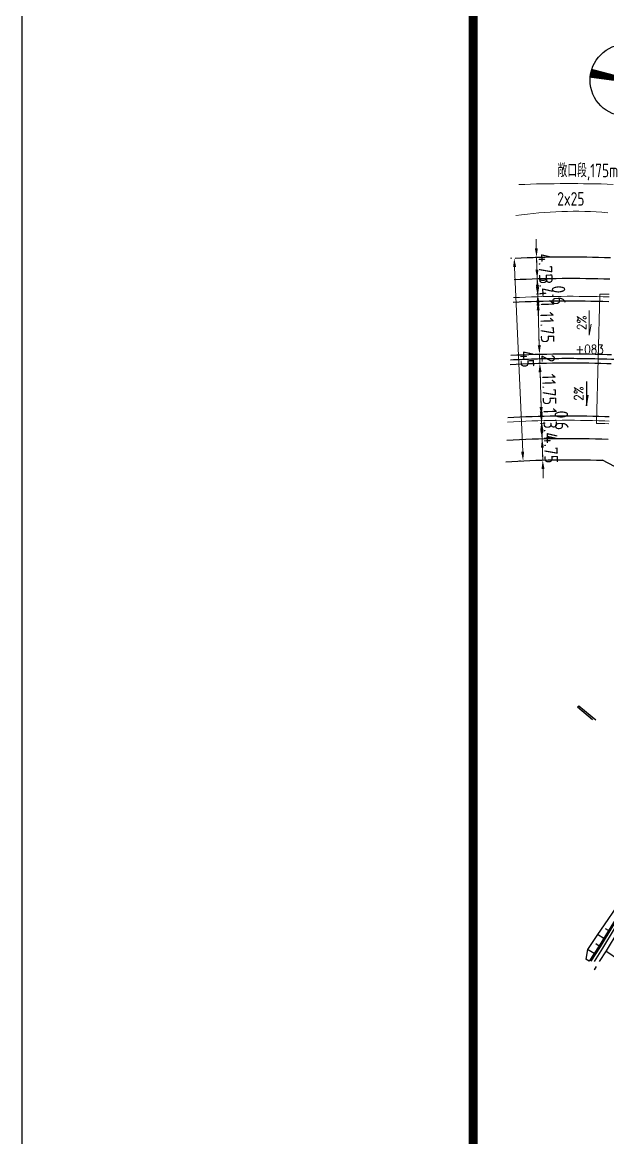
# Model space of a CAD drawing. Extents: x 45837 to 287007, y -98586 to 328021.
# Drawn here: x 119269 to 123164, y -30601 to -23180 of the extents above; entities that cross this region are included whole.
import ezdxf
from ezdxf.enums import TextEntityAlignment as Align

# ---------------------------------------------------------------- set-up
doc = ezdxf.new("R2010")
doc.units = 0
doc.header["$LTSCALE"] = 1000
doc.header["$MEASUREMENT"] = 0
doc.linetypes.add('ACAD_ISO04W100', pattern=[30, 24, -3, 0, -3])
for name, color, linetype in [('0-段落划分', 2, 'Continuous'), ('DIM_SYMB', 3, 'Continuous'), ('HIDE_B', 7, 'Continuous'), ('LMBG-数据', 7, 'Continuous'), ('zhix', 5, 'ACAD_ISO04W100'), ('分隔带', 3, 'Continuous'), ('图框', 7, 'Continuous'), ('指北针', 7, 'Continuous'), ('路基边线', 1, 'Continuous'), ('路面边线', 7, 'Continuous')]:
    doc.layers.add(name, color=color, linetype=linetype)
doc.layers.add('标注', color=4, linetype='Continuous', lineweight=15)
doc.layers.add('隧道', color=6, linetype='Continuous', lineweight=5)
doc.styles.add('GTF_XW', font='simplex1.shx', dxfattribs={"width": 0.7, "bigfont": 'hztxt.shx'})
doc.styles.get("Standard").update_dxf_attribs({"font": 'gbenor.shx', "bigfont": 'gbcbig.shx'})
doc.dimstyles.new('比例1000', dxfattribs={"dimtxt": 3, "dimasz": 2, "dimexe": 0.8, "dimexo": 0.8, "dimgap": 0.4, "dimtad": 1, "dimdsep": 46, "dimtxsty": 'Standard', "dimcen": 0.09, "dimclrd": 256, "dimclre": 256, "dimclrt": 256, "dimadec": 1, "dimazin": 0, "dimtfac": 1, "dimtix": 1, "dimtmove": 2, "dimatfit": 3, "dimfxl": 0, "dimtolj": 1, "dimtzin": 0, "dimarcsym": 0})

# ---------------------------------------------------------------- blocks, each defined once
blk = doc.blocks.new('LMBG.RZHP..11主线正向')
at = {"layer": 'LMBG-数据', "style": 'GTF_XW', "width": 0.85}
blk.add_attdef('ZRZH', (0.2, -0.2), '', height=0.4, rotation=270, dxfattribs=at)
blk = doc.blocks.new('LMBG.ZXUP..11主线正向')
at = {"layer": 'LMBG-数据', "lineweight": -2}
blk.add_lwpolyline([(-0.54, 0.8), (0.54, 0.8), (0.053, 0.886)], dxfattribs=at)
at = {"layer": 'LMBG-数据', "lineweight": -2, "style": 'GTF_XW', "width": 0.85}
for tag, p in [('ZXCDKD', (0, 1.206)), ('ZXCDPD', (0, 0.468))]:
    blk.add_attdef(tag, text='', height=0.4, rotation=180, dxfattribs=at).set_placement(p, align=Align.MIDDLE)
blk = doc.blocks.new('LMBG.YXDP..11主线正向')
at = {"layer": 'LMBG-数据', "color": 0, "linetype": 'ByBlock', "lineweight": -2}
blk.add_lwpolyline([(-0.541, 0.683), (0.539, 0.683), (0.052, 0.768)], dxfattribs=at)
at = {"layer": 'LMBG-数据', "color": 0, "linetype": 'ByBlock', "lineweight": -2, "style": 'GTF_XW', "width": 0.85}
for tag, p in [('YXCDKD', (-0.007, 1.063)), ('YXCDPD', (-0.011, 0.344))]:
    blk.add_attdef(tag, text='', height=0.4, rotation=180, dxfattribs=at).set_placement(p, align=Align.MIDDLE)
blk = doc.blocks.new('*D226')
at = {"layer": 'Defpoints', "color": 0, "linetype": 'ByBlock'}
for p in [(-9952743.92, 2543622.61), (-9952743.83, 2543621.5), (-9952755.55, 2543620.59)]:
    blk.add_point(p, dxfattribs=at)
at = {"layer": '标注', "linetype": 'ByBlock', "lineweight": -2}
for p, q in [((-9952743.9, 2543622.3), (-9952743.98, 2543623.41)), ((-9952755.61, 2543621.39), (-9952755.7, 2543622.5)), ((-9952753.64, 2543621.86), (-9952745.92, 2543622.46))]:
    blk.add_line(p, q, dxfattribs=at)
at = {"layer": '标注', "linetype": 'ByBlock'}
for points in [[(-9952753.67, 2543622.19), (-9952753.62, 2543621.53), (-9952755.64, 2543621.7)], [(-9952745.94, 2543622.79), (-9952745.89, 2543622.13), (-9952743.92, 2543622.61)]]:
    blk.add_solid(points, dxfattribs=at)
at = {"layer": '标注', "linetype": 'ByBlock', "insert": (-9952749.93, 2543624.05), "char_height": 3, "attachment_point": 5, "rotation": 4.4419}
blk.add_mtext('\\A1;11.75', dxfattribs=at)
blk = doc.blocks.new('*D227')
at = {"layer": 'Defpoints', "color": 0, "linetype": 'ByBlock'}
for p in [(-9952743.83, 2543621.5), (-9952741.93, 2543622.77), (-9952741.84, 2543621.66)]:
    blk.add_point(p, dxfattribs=at)
at = {"layer": '标注', "linetype": 'ByBlock', "lineweight": -2}
for p, q in [((-9952743.9, 2543622.3), (-9952743.98, 2543623.41)), ((-9952741.9, 2543622.45), (-9952741.99, 2543623.57)), ((-9952745.92, 2543622.46), (-9952747.91, 2543622.3)), ((-9952743.92, 2543622.61), (-9952741.93, 2543622.77)), ((-9952739.93, 2543622.92), (-9952737.94, 2543623.08))]:
    blk.add_line(p, q, dxfattribs=at)
at = {"layer": '标注', "linetype": 'ByBlock'}
for points in [[(-9952745.94, 2543622.79), (-9952745.89, 2543622.13), (-9952743.92, 2543622.61)], [(-9952739.96, 2543623.26), (-9952739.91, 2543622.59), (-9952741.93, 2543622.77)]]:
    blk.add_solid(points, dxfattribs=at)
at = {"layer": '标注', "linetype": 'ByBlock', "insert": (-9952743.07, 2543624.59), "char_height": 3, "attachment_point": 5, "rotation": 4.4419}
blk.add_mtext('\\A1;2', dxfattribs=at)
blk = doc.blocks.new('*D228')
at = {"layer": 'Defpoints', "color": 0, "linetype": 'ByBlock'}
for p in [(-9952730.21, 2543623.68), (-9952741.84, 2543621.66), (-9952730.13, 2543622.57)]:
    blk.add_point(p, dxfattribs=at)
at = {"layer": '标注', "linetype": 'ByBlock', "lineweight": -2}
for p, q in [((-9952741.9, 2543622.45), (-9952741.99, 2543623.57)), ((-9952739.93, 2543622.92), (-9952732.21, 2543623.52)), ((-9952730.19, 2543623.36), (-9952730.27, 2543624.48))]:
    blk.add_line(p, q, dxfattribs=at)
at = {"layer": '标注', "linetype": 'ByBlock'}
for points in [[(-9952732.23, 2543623.86), (-9952732.18, 2543623.19), (-9952730.21, 2543623.68)], [(-9952739.96, 2543623.26), (-9952739.91, 2543622.59), (-9952741.93, 2543622.77)]]:
    blk.add_solid(points, dxfattribs=at)
at = {"layer": '标注', "linetype": 'ByBlock', "insert": (-9952736.22, 2543625.12), "char_height": 3, "attachment_point": 5, "rotation": 4.4419}
blk.add_mtext('\\A1;11.75', dxfattribs=at)
blk = doc.blocks.new('*D229')
at = {"layer": 'Defpoints', "color": 0, "linetype": 'ByBlock'}
for p in [(-9952729.22, 2543623.76), (-9952730.13, 2543622.57), (-9952729.13, 2543622.64)]:
    blk.add_point(p, dxfattribs=at)
at = {"layer": '标注', "linetype": 'ByBlock', "lineweight": -2}
for p, q in [((-9952732.21, 2543623.52), (-9952734.2, 2543623.37)), ((-9952730.19, 2543623.36), (-9952730.27, 2543624.48)), ((-9952730.21, 2543623.68), (-9952729.22, 2543623.76)), ((-9952729.19, 2543623.44), (-9952729.28, 2543624.55)), ((-9952727.22, 2543623.91), (-9952725.23, 2543624.07))]:
    blk.add_line(p, q, dxfattribs=at)
at = {"layer": '标注', "linetype": 'ByBlock'}
for points in [[(-9952732.23, 2543623.86), (-9952732.18, 2543623.19), (-9952730.21, 2543623.68)], [(-9952727.25, 2543624.24), (-9952727.2, 2543623.58), (-9952729.22, 2543623.76)]]:
    blk.add_solid(points, dxfattribs=at)
at = {"layer": '标注', "linetype": 'ByBlock', "insert": (-9952731.47, 2543625.55), "char_height": 3, "attachment_point": 5, "rotation": 4.4419}
blk.add_mtext('\\A1;1', dxfattribs=at)
blk = doc.blocks.new('*D230')
at = {"layer": 'Defpoints', "color": 0, "linetype": 'ByBlock'}
for p in [(-9952728.62, 2543623.8), (-9952729.13, 2543622.64), (-9952728.53, 2543622.69)]:
    blk.add_point(p, dxfattribs=at)
at = {"layer": '标注', "linetype": 'ByBlock', "lineweight": -2}
for p, q in [((-9952731.21, 2543623.6), (-9952733.2, 2543623.45)), ((-9952729.19, 2543623.44), (-9952729.28, 2543624.55)), ((-9952729.22, 2543623.76), (-9952728.62, 2543623.8)), ((-9952728.59, 2543623.49), (-9952728.68, 2543624.6)), ((-9952726.62, 2543623.96), (-9952724.63, 2543624.11))]:
    blk.add_line(p, q, dxfattribs=at)
at = {"layer": '标注', "linetype": 'ByBlock'}
for points in [[(-9952731.24, 2543623.93), (-9952731.18, 2543623.27), (-9952729.22, 2543623.76)], [(-9952726.65, 2543624.29), (-9952726.6, 2543623.63), (-9952728.62, 2543623.8)]]:
    blk.add_solid(points, dxfattribs=at)
at = {"layer": '标注', "linetype": 'ByBlock', "insert": (-9952729.49, 2543628.19), "char_height": 3, "attachment_point": 5, "rotation": 4.4419}
blk.add_mtext('\\A1;0.6', dxfattribs=at)
blk = doc.blocks.new('*D231')
at = {"layer": 'Defpoints', "color": 0, "linetype": 'ByBlock'}
for p in [(-9952756.63, 2543621.63), (-9952756.55, 2543620.51), (-9952755.55, 2543620.59)]:
    blk.add_point(p, dxfattribs=at)
at = {"layer": '标注', "linetype": 'ByBlock', "lineweight": -2}
for p, q in [((-9952758.63, 2543621.47), (-9952760.62, 2543621.32)), ((-9952756.61, 2543621.31), (-9952756.69, 2543622.42)), ((-9952755.64, 2543621.7), (-9952756.63, 2543621.63)), ((-9952755.61, 2543621.39), (-9952755.7, 2543622.5)), ((-9952753.64, 2543621.86), (-9952751.65, 2543622.01))]:
    blk.add_line(p, q, dxfattribs=at)
at = {"layer": '标注', "linetype": 'ByBlock'}
for points in [[(-9952758.65, 2543621.8), (-9952758.6, 2543621.14), (-9952756.63, 2543621.63)], [(-9952753.67, 2543622.19), (-9952753.62, 2543621.53), (-9952755.64, 2543621.7)]]:
    blk.add_solid(points, dxfattribs=at)
at = {"layer": '标注', "linetype": 'ByBlock', "insert": (-9952755.2, 2543623.84), "char_height": 3, "attachment_point": 5, "rotation": 4.4419}
blk.add_mtext('\\A1;1', dxfattribs=at)
blk = doc.blocks.new('*D232')
at = {"layer": 'Defpoints', "color": 0, "linetype": 'ByBlock'}
for p in [(-9952757.23, 2543621.58), (-9952757.14, 2543620.47), (-9952756.55, 2543620.51)]:
    blk.add_point(p, dxfattribs=at)
at = {"layer": '标注', "linetype": 'ByBlock', "lineweight": -2}
for p, q in [((-9952759.23, 2543621.43), (-9952761.22, 2543621.27)), ((-9952757.21, 2543621.27), (-9952757.29, 2543622.38)), ((-9952756.63, 2543621.63), (-9952757.23, 2543621.58)), ((-9952756.61, 2543621.31), (-9952756.69, 2543622.42)), ((-9952754.64, 2543621.78), (-9952752.65, 2543621.94))]:
    blk.add_line(p, q, dxfattribs=at)
at = {"layer": '标注', "linetype": 'ByBlock'}
for points in [[(-9952759.25, 2543621.76), (-9952759.2, 2543621.09), (-9952757.23, 2543621.58)], [(-9952754.66, 2543622.11), (-9952754.61, 2543621.45), (-9952756.63, 2543621.63)]]:
    blk.add_solid(points, dxfattribs=at)
at = {"layer": '标注', "linetype": 'ByBlock', "insert": (-9952757.17, 2543626.24), "char_height": 3, "attachment_point": 5, "rotation": 4.4419}
blk.add_mtext('\\A1;0.6', dxfattribs=at)
blk = doc.blocks.new('*D233')
at = {"layer": 'Defpoints', "color": 0, "linetype": 'ByBlock'}
for p in [(-9952760.62, 2543621.32), (-9952760.53, 2543620.2), (-9952757.14, 2543620.47)]:
    blk.add_point(p, dxfattribs=at)
at = {"layer": '标注', "linetype": 'ByBlock', "lineweight": -2}
for p, q in [((-9952762.61, 2543621.16), (-9952764.61, 2543621.01)), ((-9952760.6, 2543621), (-9952760.68, 2543622.11)), ((-9952757.23, 2543621.58), (-9952760.62, 2543621.32)), ((-9952757.21, 2543621.27), (-9952757.29, 2543622.38)), ((-9952755.24, 2543621.74), (-9952753.24, 2543621.89))]:
    blk.add_line(p, q, dxfattribs=at)
at = {"layer": '标注', "linetype": 'ByBlock'}
for points in [[(-9952762.64, 2543621.49), (-9952762.59, 2543620.83), (-9952760.62, 2543621.32)], [(-9952755.26, 2543622.07), (-9952755.21, 2543621.4), (-9952757.23, 2543621.58)]]:
    blk.add_solid(points, dxfattribs=at)
at = {"layer": '标注', "linetype": 'ByBlock', "insert": (-9952759.07, 2543623.34), "char_height": 3, "attachment_point": 5, "rotation": 4.4419}
blk.add_mtext('\\A1;3.4', dxfattribs=at)
blk = doc.blocks.new('*D234')
at = {"layer": 'Defpoints', "color": 0, "linetype": 'ByBlock'}
for p in [(-9952765.36, 2543620.95), (-9952765.27, 2543619.84), (-9952760.53, 2543620.2)]:
    blk.add_point(p, dxfattribs=at)
at = {"layer": '标注', "linetype": 'ByBlock', "lineweight": -2}
for p, q in [((-9952765.33, 2543620.63), (-9952765.42, 2543621.75)), ((-9952760.62, 2543621.32), (-9952765.36, 2543620.95)), ((-9952760.6, 2543621), (-9952760.68, 2543622.11)), ((-9952758.63, 2543621.47), (-9952756.63, 2543621.63)), ((-9952767.35, 2543620.79), (-9952769.34, 2543620.64))]:
    blk.add_line(p, q, dxfattribs=at)
at = {"layer": '标注', "linetype": 'ByBlock'}
for points in [[(-9952767.38, 2543621.13), (-9952767.32, 2543620.46), (-9952765.36, 2543620.95)], [(-9952758.65, 2543621.8), (-9952758.6, 2543621.14), (-9952760.62, 2543621.32)]]:
    blk.add_solid(points, dxfattribs=at)
at = {"layer": '标注', "linetype": 'ByBlock', "insert": (-9952763.14, 2543623.03), "char_height": 3, "attachment_point": 5, "rotation": 4.4419}
blk.add_mtext('\\A1;4.75', dxfattribs=at)
blk = doc.blocks.new('*D235')
at = {"layer": 'Defpoints', "color": 0, "linetype": 'ByBlock'}
for p in [(-9952725.23, 2543624.07), (-9952728.53, 2543622.69), (-9952725.14, 2543622.95)]:
    blk.add_point(p, dxfattribs=at)
at = {"layer": '标注', "linetype": 'ByBlock', "lineweight": -2}
for p, q in [((-9952730.61, 2543623.65), (-9952732.61, 2543623.49)), ((-9952728.59, 2543623.49), (-9952728.68, 2543624.6)), ((-9952728.62, 2543623.8), (-9952725.23, 2543624.07)), ((-9952725.2, 2543623.75), (-9952725.29, 2543624.86)), ((-9952723.23, 2543624.22), (-9952721.24, 2543624.38))]:
    blk.add_line(p, q, dxfattribs=at)
at = {"layer": '标注', "linetype": 'ByBlock'}
for points in [[(-9952730.64, 2543623.98), (-9952730.59, 2543623.32), (-9952728.62, 2543623.8)], [(-9952723.26, 2543624.55), (-9952723.21, 2543623.89), (-9952725.23, 2543624.07)]]:
    blk.add_solid(points, dxfattribs=at)
at = {"layer": '标注', "linetype": 'ByBlock', "insert": (-9952727.07, 2543625.83), "char_height": 3, "attachment_point": 5, "rotation": 4.4419}
blk.add_mtext('\\A1;3.4', dxfattribs=at)
blk = doc.blocks.new('*D236')
at = {"layer": 'Defpoints', "color": 0, "linetype": 'ByBlock'}
for p in [(-9952720.49, 2543624.43), (-9952725.14, 2543622.95), (-9952720.41, 2543623.32)]:
    blk.add_point(p, dxfattribs=at)
at = {"layer": '标注', "linetype": 'ByBlock', "lineweight": -2}
for p, q in [((-9952727.22, 2543623.91), (-9952729.22, 2543623.76)), ((-9952725.2, 2543623.75), (-9952725.29, 2543624.86)), ((-9952725.23, 2543624.07), (-9952720.49, 2543624.43)), ((-9952720.47, 2543624.12), (-9952720.55, 2543625.23)), ((-9952718.5, 2543624.59), (-9952716.5, 2543624.74))]:
    blk.add_line(p, q, dxfattribs=at)
at = {"layer": '标注', "linetype": 'ByBlock'}
for points in [[(-9952727.25, 2543624.24), (-9952727.2, 2543623.58), (-9952725.23, 2543624.07)], [(-9952718.52, 2543624.92), (-9952718.47, 2543624.26), (-9952720.49, 2543624.43)]]:
    blk.add_solid(points, dxfattribs=at)
at = {"layer": '标注', "linetype": 'ByBlock', "insert": (-9952723.01, 2543626.14), "char_height": 3, "attachment_point": 5, "rotation": 4.4419}
blk.add_mtext('\\A1;4.75', dxfattribs=at)
blk = doc.blocks.new('*D237')
at = {"layer": 'Defpoints', "color": 0, "linetype": 'ByBlock'}
for p in [(-9952720.15, 2543620.33), (-9952720.13, 2543620.08), (-9952764.97, 2543616.25)]:
    blk.add_point(p, dxfattribs=at)
at = {"layer": '标注', "linetype": 'ByBlock', "lineweight": -2}
for p, q in [((-9952762.95, 2543616.18), (-9952722.12, 2543619.9)), ((-9952720.08, 2543619.53), (-9952720.06, 2543619.28)), ((-9952764.9, 2543615.45), (-9952764.87, 2543615.2))]:
    blk.add_line(p, q, dxfattribs=at)
at = {"layer": '标注', "linetype": 'ByBlock'}
for points in [[(-9952722.15, 2543620.23), (-9952722.09, 2543619.56), (-9952720.13, 2543620.08)], [(-9952762.98, 2543616.51), (-9952762.92, 2543615.85), (-9952764.94, 2543616)]]:
    blk.add_solid(points, dxfattribs=at)
at = {"layer": '标注', "linetype": 'ByBlock', "insert": (-9952742.71, 2543619.93), "char_height": 3, "attachment_point": 5, "rotation": 5.1993}
blk.add_mtext('\\A1;45', dxfattribs=at)
blk = doc.blocks.new('ac')
at = {"layer": '指北针', "linetype": 'Continuous'}
blk.add_hatch(color=256, dxfattribs=at).paths.add_polyline_path([(-9952663.494, 2543638.207), (-9952663.494, 2543638.932), (-9952666.451, 2543634.978), (-9952666.085, 2543634.704)])
at = {"layer": '0-段落划分', "color": 2, "linetype": 'Continuous'}
for p, q in [((-9952610.421, 2543646.685), (-9952612.332, 2543643.573)), ((-9952616.926, 2543643.925), (-9952617.287, 2543643.265)), ((-9952615.171, 2543642.966), (-9952615.942, 2543641.554)), ((-9952613.416, 2543642.007), (-9952613.845, 2543641.266)), ((-9952611.686, 2543641.004), (-9952612.571, 2543639.477)), ((-9952609.955, 2543640.001), (-9952610.411, 2543639.214))]:
    blk.add_line(p, q, dxfattribs=at)
at = {"layer": '0-段落划分', "color": 2, "linetype": 'Continuous', "flags": 128}
for points in [[(-9952666.43, 2543671.978), (-9952664.762, 2543670.868), (-9952661.313, 2543668.833), (-9952657.866, 2543666.799), (-9952654.42, 2543664.766), (-9952651.028, 2543662.749), (-9952647.589, 2543660.691), (-9952644.148, 2543658.631), (-9952640.714, 2543656.576), (-9952637.276, 2543654.518), (-9952633.867, 2543652.462), (-9952629.659, 2543649.907), (-9952626.224, 2543647.82), (-9952622.784, 2543645.732), (-9952619.362, 2543643.653), (-9952615.942, 2543641.554), (-9952612.571, 2543639.477), (-9952610.411, 2543639.214)], [(-9952629.81, 2543653.529), (-9952625.532, 2543650.958), (-9952621.211, 2543648.458), (-9952616.84, 2543646.04), (-9952612.455, 2543643.644), (-9952609.974, 2543642.206)], [(-9952630.793, 2543651.903), (-9952626.518, 2543649.334), (-9952622.2, 2543646.836), (-9952617.831, 2543644.419), (-9952613.448, 2543642.025), (-9952609.955, 2543640.001)], [(-9952630.638, 2543652.16), (-9952626.362, 2543649.591), (-9952622.044, 2543647.092), (-9952617.675, 2543644.675), (-9952613.291, 2543642.281), (-9952609.974, 2543640.359)], [(-9952630.638, 2543652.16), (-9952626.362, 2543649.591), (-9952622.044, 2543647.092), (-9952617.675, 2543644.675), (-9952613.291, 2543642.281), (-9952609.974, 2543640.359)], [(-9952630.327, 2543652.673), (-9952626.051, 2543650.104), (-9952621.731, 2543647.605), (-9952617.362, 2543645.187), (-9952612.977, 2543642.792), (-9952609.974, 2543641.052)], [(-9952630.327, 2543652.673), (-9952626.051, 2543650.104), (-9952621.731, 2543647.605), (-9952617.362, 2543645.187), (-9952612.977, 2543642.792), (-9952609.974, 2543641.052)], [(-9952608.874, 2543641.569), (-9952608.134, 2543641.14), (-9952608.134, 2543641.14)]]:
    blk.add_lwpolyline(points, dxfattribs=at)
at = {"layer": 'zhix', "flags": 128}
blk.add_lwpolyline([(-9952742.366, 2543616.243, -0.0213982), (-9952743.566, 2543637.598), (-9952743.578, 2543638.598), (-9952743.585, 2543639.598), (-9952743.589, 2543640.598), (-9952743.589, 2543641.598), (-9952743.585, 2543642.598), (-9952743.577, 2543643.598), (-9952743.565, 2543644.598), (-9952743.55, 2543645.598), (-9952743.532, 2543646.598), (-9952743.51, 2543647.597), (-9952743.484, 2543648.597), (-9952743.455, 2543649.597), (-9952743.423, 2543650.596), (-9952743.388, 2543651.596), (-9952743.349, 2543652.595), (-9952743.307, 2543653.594), (-9952743.263, 2543654.593), (-9952743.215, 2543655.592), (-9952743.164, 2543656.59), (-9952743.11, 2543657.589), (-9952743.054, 2543658.587), (-9952742.994, 2543659.586), (-9952742.932, 2543660.584), (-9952742.867, 2543661.582), (-9952742.8, 2543662.579), (-9952742.73, 2543663.577), (-9952742.657, 2543664.574), (-9952742.583, 2543665.571), (-9952742.505, 2543666.568), (-9952742.425, 2543667.565), (-9952742.344, 2543668.562), (-9952742.259, 2543669.558), (-9952742.173, 2543670.555), (-9952742.085, 2543671.551), (-9952741.994, 2543672.547), (-9952741.902, 2543673.542), (-9952741.807, 2543674.538), (-9952741.711, 2543675.533), (-9952741.613, 2543676.528), (-9952741.513, 2543677.523), (-9952741.411, 2543678.518), (-9952741.308, 2543679.513), (-9952741.203, 2543680.507), (-9952741.097, 2543681.502), (-9952740.989, 2543682.496), (-9952740.88, 2543683.49), (-9952740.769, 2543684.484), (-9952740.657, 2543685.477), (-9952740.544, 2543686.471), (-9952740.43, 2543687.464), (-9952740.314, 2543688.458), (-9952740.198, 2543689.451), (-9952740.08, 2543690.444), (-9952739.961, 2543691.437), (-9952739.842, 2543692.43), (-9952739.722, 2543693.423), (-9952739.601, 2543694.415), (-9952739.479, 2543695.408), (-9952739.356, 2543696.4), (-9952739.233, 2543697.393), (-9952739.109, 2543698.385), (-9952738.985, 2543699.377), (-9952738.86, 2543700.369), (-9952738.735, 2543701.361), (-9952738.61, 2543702.354), (-9952738.484, 2543703.346), (-9952738.358, 2543704.338), (-9952738.232, 2543705.33), (-9952738.106, 2543706.322), (-9952737.98, 2543707.314), (-9952712.843, 2543904.761)], format="xyb", dxfattribs=at)
at = {"layer": '分隔带', "flags": 128}
for points in [[(-9952743.371, 2543616.243, -0.0213003), (-9952744.566, 2543637.586), (-9952744.578, 2543638.589)], [(-9952741.361, 2543616.243, -0.0214969), (-9952742.567, 2543637.611), (-9952742.578, 2543638.607)], [(-9952760.197, 2543616.243, -0.0197694), (-9952761.315, 2543637.379)], [(-9952724.522, 2543616.243, -0.0242298), (-9952725.828, 2543638.702)]]:
    blk.add_lwpolyline(points, format="xyb", dxfattribs=at)
at = {"layer": '指北针', "linetype": 'Continuous'}
for p, q in [((-9952666.451, 2543634.978), (-9952663.494, 2543638.932)), ((-9952663.494, 2543638.207), (-9952666.085, 2543634.704)), ((-9952666.085, 2543634.704), (-9952666.451, 2543634.978))]:
    blk.add_line(p, q, dxfattribs=at)
at = {"layer": '标注', "linetype": 'ByBlock', "flags": 128}
blk.add_lwpolyline([(-9952781.281, 2543616.243, -0.0181028), (-9952782.314, 2543637.12)], format="xyb", dxfattribs=at)
at = {"layer": '标注'}
blk.add_arc((-9952687.367, 2543633.001), 88.666, 177.91039, 191.09529, dxfattribs=at)
at = {"layer": '路基边线', "flags": 128}
blk.add_lwpolyline([(-9952693.729, 2543696.079), (-9952721.065, 2543637.672)], dxfattribs=at)
for points in [[(-9952764.967, 2543616.243, -0.0193698), (-9952766.065, 2543637.32)], [(-9952719.744, 2543616.243, -0.0236061), (-9952721.065, 2543637.672)]]:
    blk.add_lwpolyline(points, format="xyb", dxfattribs=at)
at = {"layer": '路面边线', "flags": 128}
for points in [[(-9952755.175, 2543616.243, -0.0202058), (-9952756.315, 2543637.44)], [(-9952729.55, 2543616.243, -0.0227198), (-9952730.817, 2543637.756), (-9952730.828, 2543638.718)]]:
    blk.add_lwpolyline(points, format="xyb", dxfattribs=at)
at = {"layer": '隧道'}
blk.add_line((-9952757.88, 2543635.344), (-9952729.186, 2543635.952), dxfattribs=at)
at = {"layer": '隧道', "flags": 128}
for points in [[(-9952756.18, 2543616.243, -0.0201172), (-9952757.315, 2543637.428)], [(-9952728.544, 2543616.243, -0.0228296), (-9952729.817, 2543637.769), (-9952729.828, 2543638.727)], [(-9952757.88, 2543635.344, -0.0019643), (-9952757.915, 2543637.421)], [(-9952729.186, 2543635.952, -0.0019356), (-9952729.218, 2543637.776), (-9952729.228, 2543638.733)]]:
    blk.add_lwpolyline(points, format="xyb", dxfattribs=at)
at = {"layer": 'LMBG-数据', "xscale": 5, "yscale": 5, "zscale": 5, "rotation": 182.5883995235836}
blk.add_blockref('LMBG.RZHP..11主线正向', (-9952743.334, 2543629.651), dxfattribs=at).add_auto_attribs({'ZRZH': '+083'})
at = {"layer": 'LMBG-数据', "color": 0, "linetype": 'ByBlock', "lineweight": -2}
ref = blk.add_blockref('LMBG.ZXUP..11主线正向', (-9952751.201, 2543629.296), dxfattribs=dict(at, xscale=5, yscale=5, zscale=5, rotation=2.588399523583562))
ref.add_attrib('ZXCDPD', '2%', dxfattribs={"lineweight": -2, "height": 2, "rotation": 182.5884, "style": 'GTF_XW', "width": 0.85}).set_placement((-9952751.306, 2543631.631), align=Align.MIDDLE)
at = {"layer": 'LMBG-数据'}
ref = blk.add_blockref('LMBG.YXDP..11主线正向', (-9952735.467, 2543630.007), dxfattribs=dict(at, xscale=5, yscale=5, zscale=5, rotation=2.588399523583562))
ref.add_attrib('YXCDPD', '2%', dxfattribs={"color": 0, "linetype": 'ByBlock', "lineweight": -2, "height": 2, "rotation": 182.5884, "style": 'GTF_XW', "width": 0.85}).set_placement((-9952735.597, 2543631.725), align=Align.MIDDLE)
at = {"layer": '标注', "color": 7, "width": 0.85}
for s, p in [('敞口段,175m', (-9952783.327, 2543624.752)), ('2x25', (-9952777.023, 2543624.986))]:
    blk.add_text(s, height=3, rotation=92.54949, dxfattribs=at).set_placement(p)
at = {"layer": '标注', "linetype": 'ByBlock'}
for base, p1, p2, angle, picture, middle in [((-9952757.231, 2543621.58), (-9952756.547, 2543620.514), (-9952757.145, 2543620.468), 184.44193, '*D232', (-9952757.171, 2543626.238)), ((-9952728.617, 2543623.803), (-9952729.129, 2543622.644), (-9952728.531, 2543622.691), 4.44193, '*D230', (-9952729.495, 2543628.192)), ((-9952756.633, 2543621.627), (-9952755.55, 2543620.592), (-9952756.547, 2543620.514), 184.44193, '*D231', (-9952755.204, 2543623.837)), ((-9952729.216, 2543623.756), (-9952730.126, 2543622.567), (-9952729.129, 2543622.644), 4.44193, '*D229', (-9952731.471, 2543625.552))]:
    dim = blk.add_linear_dim(base=base, p1=p1, p2=p2, angle=angle, dimstyle='比例1000', dxfattribs=at)
    dim.commit()
    dim.dimension.update_dxf_attribs({"geometry": picture, "text_midpoint": middle, "dimtype": 129})
for p1, p2, distance, picture, middle in [((-9952725.141, 2543622.954), (-9952720.405, 2543623.322), 1.116, '*D236', (-9952723.007, 2543626.144)), ((-9952755.55, 2543620.592), (-9952743.835, 2543621.502), 1.116, '*D226', (-9952749.926, 2543624.053)), ((-9952743.835, 2543621.502), (-9952741.841, 2543621.657), 1.116, '*D227', (-9952743.071, 2543624.586)), ((-9952741.841, 2543621.657), (-9952730.126, 2543622.567), 1.116, '*D228', (-9952736.217, 2543625.118)), ((-9952728.531, 2543622.691), (-9952725.141, 2543622.954), 1.116, '*D235', (-9952727.07, 2543625.829)), ((-9952760.535, 2543620.205), (-9952765.27, 2543619.837), -1.116, '*D234', (-9952763.136, 2543623.027)), ((-9952757.145, 2543620.468), (-9952760.535, 2543620.205), -1.116, '*D233', (-9952759.073, 2543623.343)), ((-9952764.968, 2543616.247), (-9952720.153, 2543620.325), -0.25, '*D237', (-9952742.71, 2543619.93))]:
    dim = blk.add_aligned_dim(p1=p1, p2=p2, distance=distance, dimstyle='比例1000', dxfattribs=at)
    dim.commit()
    dim.dimension.update_dxf_attribs({"geometry": picture, "text_midpoint": middle})
blk = doc.blocks.new('zx')
at = {"layer": 'DIM_SYMB'}
blk.add_lwpolyline([(184672.4, -23518.9, 60, 0, 0), (185143.3, -23611.8, 0, 0, 0)], format="xyseb", dxfattribs=at)
blk.add_circle((184907.8, -23565.4), 240, dxfattribs=at)
at = {"layer": '标注', "linetype": 'ByBlock', "xscale": 29.99999999999998, "yscale": 29.99999999999998, "zscale": 29.99999999999998, "rotation": 267.2929497497675}
blk.add_blockref('ac', (-90141045.2, -294670498.8), dxfattribs=at)

msp = doc.modelspace()

# ---------------------------------------------------------------- linework, layer by layer
at = {"layer": 'HIDE_B', "flags": 128}
msp.add_lwpolyline([(122268.6, -37186.1), (122268.6, -37186.1), (122268.6, -37186.1), (122268.6, -10486.1), (122268.6, -10486.1), (122268.6, -10486.1), (160268.6, -10486.1), (160268.6, -10486.1), (160268.6, -10486.1), (160268.6, -10486.1), (160268.6, -10486.1), (160268.6, -10486.1), (160268.6, -37186.1), (160268.6, -37186.1), (122268.6, -37186.1)], close=True, dxfattribs=at)
at = {"layer": '图框', "linetype": 'Continuous'}
msp.add_lwpolyline([(119268.6, -39186.1), (119268.6, -9486.1)], dxfattribs=at)
at = {"layer": '图框', "linetype": 'Continuous', "const_width": 60}
msp.add_lwpolyline([(160268.6, -10486.1), (122268.6, -10486.1), (122268.6, -38186.1), (160268.6, -38186.1), (160268.6, -10486.1)], dxfattribs=at)

# ---------------------------------------------------------------- block references
msp.add_blockref('zx', (-61620.5, 0))

doc.saveas('drawing.dxf')
